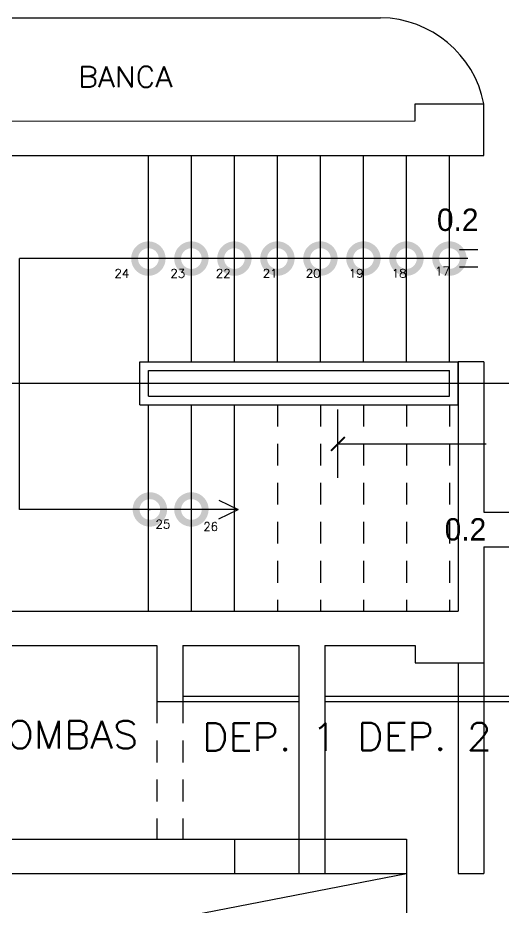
# Model space of a CAD drawing. Header units: millimetres. Extents: x 223 to 336, y 70 to 139.
# Drawn here: x 305.72 to 308.54, y 101.42 to 106.59 of the extents above; entities that cross this region are included whole.
import ezdxf

# ---------------------------------------------------------------- set-up
doc = ezdxf.new("R2010")
doc.units = ezdxf.units.MM
doc.linetypes.add('HIDDEN', pattern=[9.525, 6.35, -3.175])
doc.layers.add('COTAS', color=3, linetype='Continuous', lineweight=9)
for name, color, linetype in [('MUROS', 5, 'Continuous'), ('MUROS-BAJOS', 40, 'Continuous'), ('pisos', 8, 'Continuous'), ('PROYECCIONES', 6, 'HIDDEN'), ('PUERTAS', 2, 'Continuous'), ('TEXTOS', 4, 'Continuous')]:
    doc.layers.add(name, color=color, linetype=linetype)
doc.layers.add('VENTANAS', color=250, linetype='Continuous', plot=False)
doc.styles.add('ROMANS', font='romans.shx', dxfattribs={"height": 0.05})
doc.dimstyles.new('ISO-25', dxfattribs={"dimtxt": 0.13, "dimasz": 0.08, "dimexe": 0.2, "dimexo": 0.2, "dimgap": 0.2, "dimtad": 0, "dimtih": 1, "dimtoh": 1, "dimdec": 3, "dimdsep": 46, "dimtxsty": 'Standard', "dimblk": 'ARCHTICK', "dimcen": 3, "dimadec": 0, "dimazin": 0, "dimtfac": 1, "dimtdec": 3, "dimtmove": 0, "dimatfit": 3, "dimldrblk": 'ARCHTICK', "dimfxl": 1, "dimarcsym": 0})

# ---------------------------------------------------------------- blocks, each defined once
blk = doc.blocks.new('_ARCHTICK')
at = {"color": 0, "linetype": 'ByBlock', "const_width": 0.15}
blk.add_lwpolyline([(-0.5, -0.5), (0.5, 0.5)], dxfattribs=at)
blk = doc.blocks.new('*D116')
at = {"layer": 'COTAS', "color": 0, "lineweight": -2, "ltscale": 0.05, "transparency": 16777216}
for p, q in [((307.5783, 103.9142), (307.5783, 104.3119)), ((310.0267, 103.9142), (310.0267, 104.3119)), ((307.5783, 104.1119), (308.44, 104.1119)), ((310.0267, 104.1119), (309.165, 104.1119))]:
    blk.add_line(p, q, dxfattribs=at)
at = {"layer": 'Defpoints', "color": 0, "ltscale": 0.05, "transparency": 16777216}
for p in [(310.0267, 104.1119), (307.5783, 103.7142), (310.0267, 103.7142)]:
    blk.add_point(p, dxfattribs=at)
at = {"layer": 'COTAS', "color": 0, "lineweight": -2, "ltscale": 0.05, "transparency": 16777216, "xscale": 0.08, "yscale": 0.08, "zscale": 0.08, "rotation": 180}
blk.add_blockref('_ARCHTICK', (307.5783, 104.1119), dxfattribs=at)
at = {"layer": 'COTAS', "color": 0, "lineweight": -2, "ltscale": 0.05, "transparency": 16777216, "xscale": 0.08, "yscale": 0.08, "zscale": 0.08}
blk.add_blockref('_ARCHTICK', (310.0267, 104.1119), dxfattribs=at)
at = {"layer": 'COTAS', "color": 0, "ltscale": 0.05, "transparency": 16777216, "insert": (308.8025, 104.1119), "char_height": 0.13, "attachment_point": 5}
blk.add_mtext('1.50', dxfattribs=at)
blk = doc.blocks.new('*D127')
at = {"layer": 'COTAS', "color": 0, "lineweight": -2, "ltscale": 0.05, "transparency": 16777216}
for p, q in [((309.6696, 105.5142), (309.6696, 105.5942)), ((309.7267, 105.5142), (309.4696, 105.5142)), ((309.6696, 105.5142), (309.6696, 105.3142)), ((309.6696, 105.5142), (309.6696, 105.3142)), ((308.9938, 105.4142), (308.5938, 105.4142)), ((309.6696, 105.4142), (308.9938, 105.4142)), ((309.7267, 105.3142), (309.4696, 105.3142)), ((309.6696, 105.3142), (309.6696, 105.2342))]:
    blk.add_line(p, q, dxfattribs=at)
at = {"layer": 'Defpoints', "color": 0, "ltscale": 0.05, "transparency": 16777216}
for p in [(309.9267, 105.5142), (309.6696, 105.3142), (309.9267, 105.3142)]:
    blk.add_point(p, dxfattribs=at)
at = {"layer": 'COTAS', "color": 0, "lineweight": -2, "ltscale": 0.05, "transparency": 16777216, "xscale": 0.08, "yscale": 0.08, "zscale": 0.08}
for p, rotation in [((309.6696, 105.5142), 270), ((309.6696, 105.3142), 90)]:
    blk.add_blockref('_ARCHTICK', p, dxfattribs=dict(at, rotation=rotation))
at = {"layer": 'COTAS', "color": 0, "ltscale": 0.05, "transparency": 16777216, "insert": (308.2746, 105.4142), "char_height": 0.13, "attachment_point": 5}
blk.add_mtext('0.2', dxfattribs=at)
blk = doc.blocks.new('*D129')
at = {"layer": 'COTAS', "color": 0, "lineweight": -2, "ltscale": 0.05, "transparency": 16777216}
for p, q in [((309.6696, 103.7142), (309.6696, 103.7942)), ((310.0267, 103.7142), (309.4696, 103.7142)), ((309.6696, 103.7142), (309.6696, 103.5142)), ((309.6696, 103.7142), (309.6696, 103.5142)), ((309.0389, 103.6142), (308.6389, 103.6142)), ((309.6696, 103.6142), (309.0389, 103.6142)), ((310.0267, 103.5142), (309.4696, 103.5142)), ((309.6696, 103.5142), (309.6696, 103.4342))]:
    blk.add_line(p, q, dxfattribs=at)
at = {"layer": 'Defpoints', "color": 0, "ltscale": 0.05, "transparency": 16777216}
for p in [(310.2267, 103.7142), (309.6696, 103.5142), (310.2267, 103.5142)]:
    blk.add_point(p, dxfattribs=at)
at = {"layer": 'COTAS', "color": 0, "lineweight": -2, "ltscale": 0.05, "transparency": 16777216, "xscale": 0.08, "yscale": 0.08, "zscale": 0.08}
for p, rotation in [((309.6696, 103.7142), 270), ((309.6696, 103.5142), 90)]:
    blk.add_blockref('_ARCHTICK', p, dxfattribs=dict(at, rotation=rotation))
at = {"layer": 'COTAS', "color": 0, "ltscale": 0.05, "transparency": 16777216, "insert": (308.3197, 103.6142), "char_height": 0.13, "attachment_point": 5}
blk.add_mtext('0.2', dxfattribs=at)
blk = doc.blocks.new('_DOTSMALL')
at = {"color": 0, "linetype": 'ByBlock', "const_width": 0.5}
blk.add_lwpolyline([(-0.0625, 0, 1), (0.0625, 0, 1)], format="xyb", close=True, dxfattribs=at)

msp = doc.modelspace()

# ---------------------------------------------------------------- linework, layer by layer
at = {"layer": 'MUROS'}
for p, q in [((308.02665, 106.08965), (308.42665, 106.08969)), ((308.02665, 105.98965), (308.02665, 106.08965)), ((308.42665, 105.78969), (308.42665, 106.08969)), ((304.17826, 105.9892), (308.02665, 105.98965)), ((304.15328, 105.7892), (308.42665, 105.78969)), ((308.27665, 104.58903), (308.27665, 103.1392)), ((308.42665, 104.58897), (308.27665, 104.58895)), ((308.42665, 104.58897), (308.42665, 103.7142)), ((308.42665, 103.7142), (310.02665, 103.7142)), ((308.42665, 103.5142), (310.07665, 103.5142)), ((308.42665, 103.5142), (308.42665, 101.6142)), ((304.15328, 103.1392), (308.27665, 103.1392)), ((304.32962, 102.9392), (306.52665, 102.9392)), ((306.52665, 102.9392), (306.52665, 102.6142)), ((306.67665, 102.9392), (306.67665, 102.6142)), ((306.67665, 102.9392), (307.35165, 102.9392)), ((307.50165, 102.9392), (308.02665, 102.9392)), ((308.02665, 102.9392), (308.02665, 102.83881)), ((308.02665, 102.83881), (308.42665, 102.83877)), ((308.27665, 102.83879), (308.27665, 101.6142)), ((306.52665, 102.6142), (306.67665, 102.6142)), ((304.5405, 101.8142), (306.97665, 101.8142)), ((306.97665, 101.8142), (306.97665, 101.6142)), ((304.43558, 101.6142), (306.97665, 101.6142)), ((307.35165, 101.6142), (307.50165, 101.6142)), ((308.27665, 101.6142), (308.42665, 101.6142))]:
    msp.add_line(p, q, dxfattribs=at)
at = {"layer": 'MUROS', "ltscale": 0.05}
for p, q in [((307.35165, 102.9392), (307.35165, 101.6142)), ((307.50165, 102.9392), (307.50165, 101.6142))]:
    msp.add_line(p, q, dxfattribs=at)
at = {"layer": 'MUROS'}
for p in [(306.47665, 105.18939), (306.72665, 105.18943), (306.97665, 105.18946), (307.22665, 105.18967), (307.47665, 105.18967), (307.72665, 105.18967), (307.97665, 105.18967), (308.22665, 105.18967), (306.48538, 103.73073)]:
    msp.add_point(p, dxfattribs=at)
at = {"layer": 'MUROS-BAJOS', "ltscale": 0.05}
for p, q in [((305.11548, 106.5892), (307.82665, 106.58967)), ((306.47665, 104.58967), (306.47665, 105.78967)), ((306.72665, 104.58967), (306.72665, 105.78967)), ((306.97665, 104.58967), (306.97665, 105.78967)), ((307.22665, 104.58967), (307.22665, 105.78967)), ((307.47665, 104.58967), (307.47665, 105.78967)), ((307.72665, 104.58967), (307.72665, 105.78967)), ((307.97665, 104.58967), (307.97665, 105.78967)), ((308.22665, 104.58967), (308.22665, 105.78967)), ((306.47665, 103.1399), (306.47665, 104.3399)), ((306.72665, 103.1399), (306.72665, 104.3399)), ((306.97665, 103.1399), (306.97665, 104.3399))]:
    msp.add_line(p, q, dxfattribs=at)
msp.add_arc((307.81841, 105.96978), 0.61995, 11.15303, 89.23841, dxfattribs=at)
at = {"layer": 'pisos', "color": 6, "ltscale": 0.05}
msp.add_line((304.07665, 104.46423), (322.38489, 104.46423), dxfattribs=at)
at = {"layer": 'pisos', "ltscale": 0.05}
for p, q in [((306.97665, 101.8142), (307.97665, 101.8142)), ((307.97665, 101.8142), (307.97665, 98.4142)), ((299.71504, 100.0142), (307.97665, 101.6142)), ((306.97665, 101.6142), (307.97665, 101.6142))]:
    msp.add_line(p, q, dxfattribs=at)
at = {"layer": 'PROYECCIONES', "ltscale": 0.02}
for p, q in [((307.22665, 104.3399), (307.22665, 103.1399)), ((307.47665, 104.3399), (307.47665, 103.1399)), ((307.72665, 104.3399), (307.72665, 103.1399)), ((307.97665, 104.3399), (307.97665, 103.1399)), ((308.22665, 104.3399), (308.22665, 103.1399)), ((306.67665, 103.1392), (307.57826, 103.1392)), ((306.52665, 102.6142), (306.52665, 101.8142)), ((306.67665, 102.6142), (306.67665, 101.8142))]:
    msp.add_line(p, q, dxfattribs=at)
at = {"layer": 'PUERTAS', "ltscale": 0.05}
msp.add_line((308.42665, 105.98967), (308.42665, 105.98967), dxfattribs=at)
at = {"layer": 'PUERTAS'}
for p, q in [((308.39085, 105.23967), (308.28492, 105.23967)), ((308.33258, 105.18967), (305.72665, 105.18927)), ((305.72665, 103.73033), (305.72665, 105.18927)), ((308.39085, 105.13967), (308.28492, 105.13967)), ((306.42665, 104.58967), (308.27665, 104.58895)), ((306.42665, 104.33967), (306.42665, 104.58967)), ((308.27665, 104.33967), (308.27665, 104.58967)), ((306.47665, 104.53967), (308.22665, 104.53893)), ((306.47665, 104.38967), (306.47665, 104.53967)), ((308.22665, 104.38967), (308.22665, 104.53967)), ((306.47665, 104.38967), (308.22665, 104.38967)), ((306.42665, 104.33967), (308.27665, 104.33967)), ((306.88695, 103.78505), (306.99807, 103.73073)), ((306.99807, 103.73073), (305.72665, 103.73033)), ((306.88695, 103.67641), (306.99807, 103.73073))]:
    msp.add_line(p, q, dxfattribs=at)
at = {"layer": 'VENTANAS', "ltscale": 0.05}
for p, q in [((306.67665, 102.6442), (307.35165, 102.6442)), ((306.67665, 102.6142), (307.35165, 102.6142)), ((307.50165, 102.6442), (310.07665, 102.6442)), ((307.50165, 102.6142), (310.07665, 102.6142))]:
    msp.add_line(p, q, dxfattribs=at)

# ---------------------------------------------------------------- block references
at = {"layer": 'MUROS', "xscale": 0.3200000000000333, "yscale": 0.3200000000000333, "zscale": 0.3200000000000333, "rotation": 296.5650511770802}
for p in [(306.47665, 105.18939), (306.72665, 105.18943), (306.97665, 105.18946), (307.22665, 105.18967), (307.47665, 105.18967), (307.72665, 105.18967), (307.97665, 105.18967), (308.22665, 105.18967), (306.48538, 103.73073), (306.72665, 103.73064)]:
    msp.add_blockref('_DOTSMALL', p, dxfattribs=at)

# ---------------------------------------------------------------- texts
at = {"layer": 'PUERTAS', "style": 'ROMANS'}
for s, p in [('17', (308.14344, 105.0921)), ('24', (306.27973, 105.07808)), ('23', (306.60488, 105.07826)), ('22', (306.86881, 105.07826)), ('21', (307.14158, 105.07855)), ('20', (307.39158, 105.07855)), ('19', (307.64158, 105.07855)), ('18', (307.89158, 105.07855)), ('25', (306.51805, 103.62005)), ('26', (306.79619, 103.60599))]:
    msp.add_text(s, height=0.05, dxfattribs=at).set_placement(p)
at = {"layer": 'TEXTOS', "style": 'ROMANS', "width": 1.065916}
for s, height, p in [('BANCA', 0.12, (306.06774, 106.18654)), ('CTO. DE BOMBAS', 0.16, (304.46585, 102.34121)), ('DEP. 1', 0.16, (306.78906, 102.32812)), ('DEP. 2', 0.16, (307.69069, 102.33005))]:
    msp.add_text(s, height=height, dxfattribs=at).set_placement(p)

# ---------------------------------------------------------------- dimensions: what is measured, and where the dimension line sits
at = {"layer": 'COTAS', "ltscale": 0.05}
for base, p1, p2, picture, middle in [((309.66956, 105.3142), (309.92665, 105.5142), (309.92665, 105.3142), '*D127', (308.39379, 105.4142)), ((309.66956, 103.5142), (310.22665, 103.7142), (310.22665, 103.5142), '*D129', (308.43885, 103.6142))]:
    dim = msp.add_linear_dim(base=base, p1=p1, p2=p2, angle=90, dimstyle='ISO-25', override={"dimscale": 1, "dimtmove": 1}, dxfattribs=at)
    dim.commit()
    dim.dimension.update_dxf_attribs({"geometry": picture, "text_midpoint": middle, "dimtype": 160})
dim = msp.add_linear_dim(base=(310.02665, 104.11194), p1=(307.57826, 103.7142), p2=(310.02665, 103.7142), text='1.50', dimstyle='ISO-25', override={"dimscale": 1}, dxfattribs=at)
dim.commit()
dim.dimension.update_dxf_attribs({"geometry": '*D116', "text_midpoint": (308.80246, 104.11194)})

doc.saveas('drawing.dxf')
